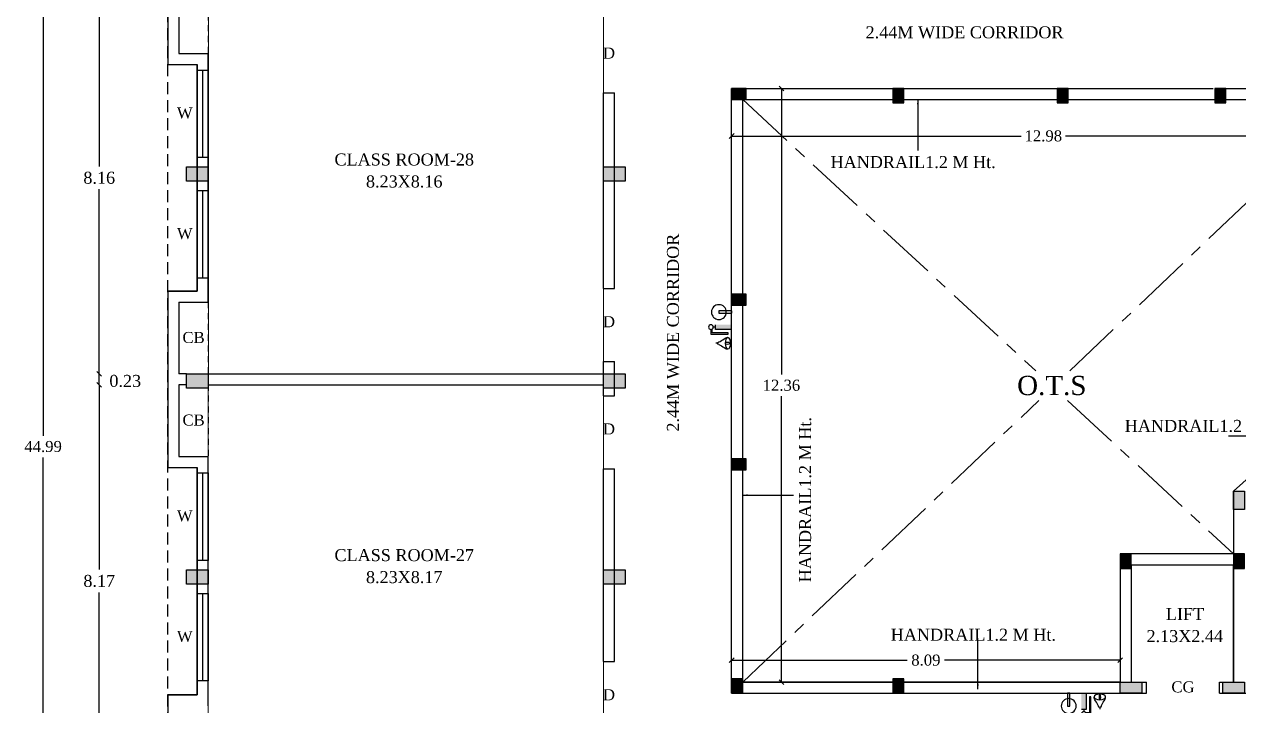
# Model space of a CAD drawing. Header units: metres. Extents: x -53 to 471, y -924 to -843.
# Drawn here: x 206.53 to 231.82, y -902.28 to -888.09 of the extents above; entities that cross this region are included whole.
import ezdxf
from ezdxf.enums import TextEntityAlignment as Align

# ---------------------------------------------------------------- set-up
doc = ezdxf.new("R2010")
doc.units = ezdxf.units.M
doc.header["$MEASUREMENT"] = 0
doc.header["$PDMODE"] = 3
doc.linetypes.add('CENTER', pattern=[2, 1.25, -0.25, 0.25, -0.25])
doc.linetypes.add('HIDDEN', pattern=[0.375, 0.25, -0.125])
doc.layers.get('DEFPOINTS').update_dxf_attribs({"lineweight": 5})
doc.layers.add('BLK_1_FLR_3_BLT_UP_AREA', color=27, linetype='Continuous')
doc.layers.add('BLK_1_FLR_3_BLT_UP_AREA_DEDUCT', color=27, linetype='Continuous')
doc.layers.add('BLK_1_FLR_3_REGULAR_ROOM_1', color=56, linetype='Continuous', lineweight=5)
doc.styles.add('Isa-', font='times.ttf')
doc.styles.add('STYLE2', font='times.ttf')
doc.dimstyles.new('Copy of ISO-25', dxfattribs={"dimscale": 0, "dimtxt": 0.23, "dimasz": 0.1, "dimexe": 1.25, "dimexo": 0.625, "dimgap": 0.11, "dimtad": 0, "dimtih": 1, "dimtoh": 1, "dimzin": 1, "dimdsep": 46, "dimtxsty": 'STYLE2', "dimblk": 'OBLIQUE', "dimcen": 0, "dimse1": 1, "dimse2": 1, "dimclrd": 1, "dimclrt": 3, "dimadec": 0, "dimazin": 2, "dimtfac": 1, "dimtix": 1, "dimtofl": 0, "dimtmove": 0, "dimatfit": 3, "dimfxl": 0, "dimtolj": 1, "dimarcsym": 0})

# ---------------------------------------------------------------- blocks, each defined once
blk = doc.blocks.new('_Oblique')
at = {"color": 0, "linetype": 'ByBlock', "lineweight": -2}
blk.add_line((-0.5, -0.5), (0.5, 0.5), dxfattribs=at)
blk = doc.blocks.new('*D622')
at = {"color": 1, "lineweight": -2, "ltscale": 3}
for p, q in [((206.917, -874.388), (206.917, -896.657)), ((206.917, -919.381), (206.917, -897.112))]:
    blk.add_line(p, q, dxfattribs=at)
at = {"layer": 'DEFPOINTS', "color": 0, "ltscale": 3}
for p in [(206.917, -874.388), (215.536, -874.388), (227.966, -919.381)]:
    blk.add_point(p, dxfattribs=at)
at = {"color": 1, "lineweight": -2, "ltscale": 3, "xscale": 0.1, "yscale": 0.1, "zscale": 0.1}
for p, rotation in [((206.917, -874.388), 90), ((206.917, -919.381), 270)]:
    blk.add_blockref('_Oblique', p, dxfattribs=dict(at, rotation=rotation))
at = {"color": 3, "ltscale": 3, "insert": (206.917, -896.884), "char_height": 0.23, "attachment_point": 5, "style": 'STYLE2'}
blk.add_mtext('\\A1;44.99', dxfattribs=at)
blk = doc.blocks.new('*D662')
at = {"color": 1, "lineweight": -2}
for p, q in [((208.086, -887.208), (208.086, -891.051)), ((208.086, -895.368), (208.086, -891.526))]:
    blk.add_line(p, q, dxfattribs=at)
at = {"layer": 'DEFPOINTS', "color": 0}
for p in [(210.356, -887.208), (208.086, -895.368), (210.356, -895.368)]:
    blk.add_point(p, dxfattribs=at)
at = {"color": 1, "lineweight": -2, "xscale": 0.1, "yscale": 0.1, "zscale": 0.1}
for p, rotation in [((208.086, -887.208), 90), ((208.086, -895.368), 270)]:
    blk.add_blockref('_Oblique', p, dxfattribs=dict(at, rotation=rotation))
at = {"color": 3, "insert": (208.086, -891.288), "char_height": 0.25, "attachment_point": 5, "style": 'STYLE2'}
blk.add_mtext('\\A1;8.16', dxfattribs=at)
blk = doc.blocks.new('*D685')
at = {"color": 1, "lineweight": -2}
blk.add_line((208.086, -895.598), (208.086, -895.368), dxfattribs=at)
at = {"layer": 'DEFPOINTS', "color": 0}
for p in [(208.086, -895.368), (210.361, -895.368), (210.356, -895.598)]:
    blk.add_point(p, dxfattribs=at)
at = {"color": 1, "lineweight": -2, "xscale": 0.1, "yscale": 0.1, "zscale": 0.1}
for p, rotation in [((208.086, -895.368), 90), ((208.086, -895.598), 270)]:
    blk.add_blockref('_Oblique', p, dxfattribs=dict(at, rotation=rotation))
at = {"color": 3, "insert": (208.628, -895.519), "char_height": 0.25, "attachment_point": 5, "style": 'STYLE2'}
blk.add_mtext('\\A1;0.23', dxfattribs=at)
blk = doc.blocks.new('*D686')
at = {"color": 1, "lineweight": -2}
for p, q in [((208.086, -895.598), (208.086, -899.447)), ((208.086, -903.771), (208.086, -899.922))]:
    blk.add_line(p, q, dxfattribs=at)
at = {"layer": 'DEFPOINTS', "color": 0}
for p in [(210.356, -895.598), (208.086, -903.771), (210.356, -903.771)]:
    blk.add_point(p, dxfattribs=at)
at = {"color": 1, "lineweight": -2, "xscale": 0.1, "yscale": 0.1, "zscale": 0.1}
for p, rotation in [((208.086, -895.598), 90), ((208.086, -903.771), 270)]:
    blk.add_blockref('_Oblique', p, dxfattribs=dict(at, rotation=rotation))
at = {"color": 3, "insert": (208.086, -899.684), "char_height": 0.25, "attachment_point": 5, "style": 'STYLE2'}
blk.add_mtext('\\A1;8.17', dxfattribs=at)
blk = doc.blocks.new('FIRE')
at = {"lineweight": 25}
blk.add_hatch(color=256, dxfattribs=at).paths.add_polyline_path([(4776.393, 1592.591), (4776.49, 1592.591), (4776.49, 1592.93), (4776.393, 1592.93)])
for p, q in [((4776.49, 1592.93), (4776.393, 1592.93)), ((4776.442, 1592.93), (4776.442, 1592.975)), ((4776.559, 1592.998), (4776.483, 1592.998)), ((4776.49, 1593.023), (4776.587, 1593.023)), ((4776.49, 1592.591), (4776.49, 1592.93)), ((4776.559, 1592.664), (4776.559, 1592.998)), ((4776.587, 1593.023), (4776.587, 1592.664)), ((4776.587, 1592.664), (4776.559, 1592.664))]:
    blk.add_line(p, q, dxfattribs=at)
at = {"color": 0, "lineweight": 25, "ltscale": 60}
blk.add_line((4776.778, 1592.887), (4776.778, 1592.923), dxfattribs=at)
blk.add_lwpolyline([(4776.105, 1592.857), (4776.155, 1592.857), (4776.155, 1592.59), (4776.105, 1592.59)], close=True)
at = {"color": 1}
blk.add_circle((4776.13, 1592.857), 0.155, dxfattribs=at)
at = {"lineweight": 25}
blk.add_circle((4776.442, 1593.023), 0.0482, dxfattribs=at)
at = {"color": 0, "lineweight": 25, "ltscale": 60}
blk.add_arc((4776.778, 1592.861), 0.0262, 0, 180, dxfattribs=at)
for centre, major_axis, ratio in [((4776.778, 1592.668), (-0.118, 0), 0.493287), ((4776.778, 1592.676), (0, -0.0501), 0.352249)]:
    blk.add_ellipse(centre, major_axis=major_axis, ratio=ratio, dxfattribs=at)
for points in [[(4776.752, 1592.861), (4776.688, 1592.746), (4776.664, 1592.71), (4776.66, 1592.671)], [(4776.804, 1592.861), (4776.868, 1592.746), (4776.891, 1592.71), (4776.896, 1592.671)]]:
    blk.add_spline(points, degree=3, dxfattribs=at)
blk = doc.blocks.new('*D543')
at = {"color": 1, "lineweight": -2}
for p, q in [((221.256, -890.416), (227.285, -890.416)), ((234.238, -890.416), (228.21, -890.416))]:
    blk.add_line(p, q, dxfattribs=at)
at = {"layer": 'DEFPOINTS', "color": 0}
for p in [(221.256, -889.658), (234.238, -889.658), (234.238, -890.416)]:
    blk.add_point(p, dxfattribs=at)
at = {"color": 1, "lineweight": -2, "xscale": 0.1, "yscale": 0.1, "zscale": 0.1, "rotation": 180}
blk.add_blockref('_Oblique', (221.256, -890.416), dxfattribs=at)
at = {"color": 1, "lineweight": -2, "xscale": 0.1, "yscale": 0.1, "zscale": 0.1}
blk.add_blockref('_Oblique', (234.238, -890.416), dxfattribs=at)
at = {"color": 3, "insert": (227.747, -890.416), "char_height": 0.23, "attachment_point": 5, "style": 'STYLE2'}
blk.add_mtext('\\A1;12.98', dxfattribs=at)
blk = doc.blocks.new('*D544')
at = {"color": 1, "lineweight": -2}
for p, q in [((222.293, -889.428), (222.293, -895.382)), ((222.293, -901.791), (222.293, -895.837))]:
    blk.add_line(p, q, dxfattribs=at)
at = {"layer": 'DEFPOINTS', "color": 0}
for p in [(221.486, -889.428), (221.486, -901.791), (222.293, -901.791)]:
    blk.add_point(p, dxfattribs=at)
at = {"color": 1, "lineweight": -2, "xscale": 0.1, "yscale": 0.1, "zscale": 0.1}
for p, rotation in [((222.293, -889.428), 90), ((222.293, -901.791), 270)]:
    blk.add_blockref('_Oblique', p, dxfattribs=dict(at, rotation=rotation))
at = {"color": 3, "insert": (222.293, -895.609), "char_height": 0.23, "attachment_point": 5, "style": 'STYLE2'}
blk.add_mtext('\\A1;12.36', dxfattribs=at)
blk = doc.blocks.new('*D548')
at = {"color": 1, "lineweight": -2}
for p, q in [((221.256, -901.333), (224.912, -901.333)), ((229.346, -901.333), (225.691, -901.333))]:
    blk.add_line(p, q, dxfattribs=at)
at = {"layer": 'DEFPOINTS', "color": 0}
for p in [(229.346, -901.333), (221.256, -901.791), (229.346, -901.791)]:
    blk.add_point(p, dxfattribs=at)
at = {"color": 1, "lineweight": -2, "xscale": 0.1, "yscale": 0.1, "zscale": 0.1, "rotation": 180}
blk.add_blockref('_Oblique', (221.256, -901.333), dxfattribs=at)
at = {"color": 1, "lineweight": -2, "xscale": 0.1, "yscale": 0.1, "zscale": 0.1}
blk.add_blockref('_Oblique', (229.346, -901.333), dxfattribs=at)
at = {"color": 3, "insert": (225.301, -901.333), "char_height": 0.23, "attachment_point": 5, "style": 'STYLE2'}
blk.add_mtext('\\A1;8.09', dxfattribs=at)
blk = doc.blocks.new('tgt')
for color, points in [(1, [(-41.25, 24.552), (-41.25, 24.782), (-41.55, 24.782), (-41.55, 24.552)]), (1, [(-38.195, 24.482), (-37.965, 24.482), (-37.965, 24.782), (-38.195, 24.782)]), (1, [(-34.77, 24.482), (-34.54, 24.482), (-34.54, 24.782), (-34.77, 24.782)]), (1, [(-31.49, 24.482), (-31.26, 24.482), (-31.26, 24.782), (-31.49, 24.782)]), (5, [(-52.45, 22.852), (-52.9, 22.852), (-52.9, 23.152), (-52.45, 23.152)]), (6, [(-43.77, 22.852), (-44.22, 22.852), (-44.22, 23.152), (-43.77, 23.152)]), (1, [(-41.25, 20.27), (-41.25, 20.5), (-41.55, 20.5), (-41.55, 20.27)]), (5, [(-52.45, 18.542), (-52.9, 18.542), (-52.9, 18.842), (-52.45, 18.842)]), (6, [(-43.77, 18.542), (-44.22, 18.542), (-44.22, 18.842), (-43.77, 18.842)]), (1, [(-41.25, 16.84), (-41.25, 17.07), (-41.55, 17.07), (-41.55, 16.84)]), (2, [(-31.1, 16.017), (-30.87, 16.017), (-30.87, 16.397), (-31.1, 16.397)]), (1, [(-33.46, 14.79), (-33.23, 14.79), (-33.23, 15.09), (-33.46, 15.09)]), (1, [(-31.1, 14.79), (-30.87, 14.79), (-30.87, 15.09), (-31.1, 15.09)]), (5, [(-52.45, 14.462), (-52.9, 14.462), (-52.9, 14.762), (-52.45, 14.762)]), (6, [(-43.77, 14.462), (-44.22, 14.462), (-44.22, 14.762), (-43.77, 14.762)]), (1, [(-41.55, 12.19), (-41.32, 12.19), (-41.32, 12.49), (-41.55, 12.49)]), (1, [(-38.195, 12.19), (-37.965, 12.19), (-37.965, 12.49), (-38.195, 12.49)])]:
    blk.add_hatch(color=color).paths.add_polyline_path(points)
at = {"ltscale": 3}
for color, points in [(4, [(-33.01, 12.42), (-33.46, 12.42), (-33.46, 12.19), (-33.01, 12.19)]), (6, [(-31.32, 12.42), (-31.32, 12.19), (-30.87, 12.19), (-30.87, 12.42)])]:
    blk.add_hatch(color=color, dxfattribs=at).paths.add_polyline_path(points)
at = {"color": 1, "ltscale": 3}
for points in [[(-41.25, 24.552), (-41.25, 24.782), (-41.55, 24.782), (-41.55, 24.552)], [(-38.195, 24.482), (-37.965, 24.482), (-37.965, 24.782), (-38.195, 24.782)], [(-34.77, 24.482), (-34.54, 24.482), (-34.54, 24.782), (-34.77, 24.782)], [(-31.49, 24.482), (-31.26, 24.482), (-31.26, 24.782), (-31.49, 24.782)], [(-41.25, 20.27), (-41.25, 20.5), (-41.55, 20.5), (-41.55, 20.27)], [(-41.25, 16.84), (-41.25, 17.07), (-41.55, 17.07), (-41.55, 16.84)], [(-33.46, 14.79), (-33.23, 14.79), (-33.23, 15.09), (-33.46, 15.09)], [(-31.1, 14.79), (-30.87, 14.79), (-30.87, 15.09), (-31.1, 15.09)], [(-41.55, 12.19), (-41.32, 12.19), (-41.32, 12.49), (-41.55, 12.49)], [(-38.195, 12.19), (-37.965, 12.19), (-37.965, 12.49), (-38.195, 12.49)]]:
    blk.add_lwpolyline(points, close=True, dxfattribs=at)
at = {"color": 5}
for points in [[(-52.45, 22.852), (-52.9, 22.852), (-52.9, 23.152), (-52.45, 23.152)], [(-52.45, 18.542), (-52.9, 18.542), (-52.9, 18.842), (-52.45, 18.842)], [(-52.45, 14.462), (-52.9, 14.462), (-52.9, 14.762), (-52.45, 14.762)]]:
    blk.add_lwpolyline(points, close=True, dxfattribs=at)
at = {"color": 6}
for points in [[(-43.77, 22.852), (-44.22, 22.852), (-44.22, 23.152), (-43.77, 23.152)], [(-43.77, 18.542), (-44.22, 18.542), (-44.22, 18.842), (-43.77, 18.842)], [(-43.77, 14.462), (-44.22, 14.462), (-44.22, 14.762), (-43.77, 14.762)], [(-31.32, 12.42), (-30.87, 12.42), (-30.87, 12.19), (-31.32, 12.19)]]:
    blk.add_lwpolyline(points, close=True, dxfattribs=at)
at = {"color": 2}
blk.add_lwpolyline([(-31.1, 16.017), (-31.1, 16.397), (-30.87, 16.397), (-30.87, 16.017)], close=True, dxfattribs=at)
at = {"color": 4}
blk.add_lwpolyline([(-33.46, 12.42), (-33.01, 12.42), (-33.01, 12.19), (-33.46, 12.19)], close=True, dxfattribs=at)

msp = doc.modelspace()

# ---------------------------------------------------------------- linework, layer by layer
at = {"color": 1, "linetype": 'HIDDEN'}
msp.add_line((209.5164, -914.67055), (209.5164, -886.97821), dxfattribs=at)
at = {"lineweight": -3}
for p, q in [((209.5164, -886.97821), (209.5164, -888.92821)), ((209.7464, -887.20821), (209.7464, -888.69821)), ((209.7464, -888.69821), (210.3564, -888.69821)), ((209.5164, -888.92821), (210.1264, -888.92821)), ((209.5164, -893.64821), (209.5164, -895.59821)), ((209.5164, -893.64821), (210.1264, -893.64821)), ((209.7464, -893.87821), (209.7464, -895.36821)), ((209.7464, -893.87821), (210.3564, -893.87821)), ((209.5164, -895.36821), (209.5164, -897.31821)), ((209.9064, -895.36821), (209.7464, -895.36821)), ((209.7464, -895.59821), (209.7464, -897.08821)), ((209.9064, -895.59821), (209.7464, -895.59821)), ((209.5164, -897.31821), (210.1264, -897.31821)), ((209.7464, -897.08821), (210.3564, -897.08821)), ((209.5164, -902.05055), (209.5164, -904.00055)), ((209.5164, -902.05055), (210.1264, -902.05055))]:
    msp.add_line(p, q, dxfattribs=at)
at = {"color": 41, "linetype": 'HIDDEN', "lineweight": -3, "ltscale": 0.5}
for p, q in [((210.3564, -887.20821), (210.3564, -888.69821)), ((210.3564, -893.87821), (210.3564, -895.36821)), ((210.3564, -895.59821), (210.3564, -897.08821))]:
    msp.add_line(p, q, dxfattribs=at)
for p, q in [((210.3564, -893.87821), (210.3564, -888.69821)), ((210.3564, -893.87821), (210.3564, -888.69821)), ((210.1264, -893.64821), (210.1264, -888.92821)), ((221.2564, -889.42821), (231.2864, -889.42821)), ((221.2564, -902.02055), (221.2564, -889.42821)), ((221.4864, -901.79055), (221.4864, -889.42821)), ((231.3164, -889.42821), (234.46804, -889.42821)), ((218.5864, -893.5905), (218.5864, -889.5172)), ((218.5864, -889.5172), (218.8164, -889.5172)), ((218.8164, -893.5905), (218.8164, -889.5172)), ((221.2564, -889.65821), (234.23804, -889.65821)), ((218.5864, -893.5905), (218.8164, -893.5905)), ((218.5864, -895.36821), (218.5864, -895.1105)), ((218.5864, -895.1105), (218.8164, -895.1105)), ((218.8164, -895.824), (218.8164, -895.1105)), ((210.3564, -895.36821), (218.5864, -895.36821)), ((210.3564, -895.59821), (218.5864, -895.59821)), ((218.5864, -895.824), (218.5864, -895.59821)), ((218.5864, -895.824), (218.8164, -895.824)), ((210.1264, -902.05055), (210.1264, -897.31821)), ((210.3564, -902.28055), (210.3564, -897.08821)), ((210.3564, -902.28055), (210.3564, -897.08821)), ((218.5864, -901.35954), (218.5864, -897.344)), ((218.5864, -897.344), (218.8164, -897.344)), ((218.8164, -901.35954), (218.8164, -897.344)), ((231.7064, -897.81366), (231.7064, -899.12055)), ((231.7064, -899.12055), (229.3464, -899.12055)), ((229.3464, -899.12055), (229.3464, -901.79055)), ((231.7064, -899.35055), (229.5764, -899.35055)), ((229.5764, -899.35055), (229.5764, -901.79055)), ((231.7064, -899.35055), (231.7064, -901.79055)), ((231.7064, -901.79055), (231.7064, -899.35055)), ((218.5864, -901.35954), (218.8164, -901.35954)), ((221.2564, -901.79055), (229.3464, -901.79055)), ((229.5764, -901.79055), (229.89442, -901.79055)), ((229.89442, -902.02055), (229.89442, -901.79055)), ((231.41442, -901.79055), (231.7064, -901.79055)), ((231.41442, -902.02055), (231.41442, -901.79055)), ((221.2564, -902.02055), (229.89442, -902.02055)), ((231.41442, -902.02055), (233.9864, -902.02055))]:
    msp.add_line(p, q)
at = {"color": 1, "lineweight": -3}
for p, q in [((210.2414, -890.86321), (210.2414, -889.04321)), ((210.2414, -893.37321), (210.2414, -891.55321)), ((210.2414, -899.25321), (210.2414, -897.43321)), ((210.2414, -901.76321), (210.2414, -899.94321))]:
    msp.add_line(p, q, dxfattribs=at)
at = {"linetype": 'CENTER'}
for p, q in [((221.4864, -889.65821), (227.58962, -895.30897)), ((228.29884, -895.30897), (234.23804, -889.65821)), ((221.4864, -901.79055), (227.65412, -895.92238)), ((228.25215, -895.92238), (231.7064, -899.12055))]:
    msp.add_line(p, q, dxfattribs=at)
at = {"color": 2, "lineweight": -3}
for points in [[(210.1264, -889.04321), (210.3564, -889.04321), (210.3564, -890.86321), (210.1264, -890.86321)], [(210.1264, -891.55321), (210.3564, -891.55321), (210.3564, -893.37321), (210.1264, -893.37321)], [(210.1264, -897.43321), (210.3564, -897.43321), (210.3564, -899.25321), (210.1264, -899.25321)], [(210.1264, -899.94321), (210.3564, -899.94321), (210.3564, -901.76321), (210.1264, -901.76321)]]:
    msp.add_lwpolyline(points, close=True, dxfattribs=at)
msp.add_lwpolyline([(231.7064, -897.81366), (234.23804, -895.55011)])
at = {"layer": 'BLK_1_FLR_3_BLT_UP_AREA', "color": 27, "ltscale": 3}
msp.add_lwpolyline([(209.5164, -886.97821), (209.5164, -888.92821), (210.1264, -888.92821), (210.1264, -893.64821), (209.5164, -893.64821), (209.5164, -897.31821), (210.1264, -897.31821), (210.1264, -902.05055), (209.5164, -902.05055), (209.5164, -905.72055)], dxfattribs=at)
at = {"layer": 'BLK_1_FLR_3_BLT_UP_AREA_DEDUCT', "color": 27}
msp.add_lwpolyline([(221.4864, -889.65821), (234.23804, -889.65821), (234.23804, -895.55011), (231.7064, -897.81366), (231.7064, -899.12055), (229.3464, -899.12055), (229.3464, -901.79055), (221.4864, -901.79055)], close=True, dxfattribs=at)
at = {"layer": 'BLK_1_FLR_3_REGULAR_ROOM_1', "color": 3, "ltscale": 3}
for points in [[(218.5864, -887.20821), (210.3614, -887.20821), (210.3614, -895.36821), (218.5864, -895.36821)], [(210.3564, -895.59821), (218.5864, -895.59821), (218.5864, -903.77055), (210.3564, -903.77055)]]:
    msp.add_lwpolyline(points, close=True, dxfattribs=at)

# ---------------------------------------------------------------- block references
at = {"color": 4}
msp.add_blockref('tgt', (262.8064, -914.21055), dxfattribs=at)
at = {"xscale": -1}
for p, rotation in [((1813.84744, 3882.04612), 90), ((-4547.85361, 690.56972), 180)]:
    msp.add_blockref('FIRE', p, dxfattribs=dict(at, rotation=rotation))

# ---------------------------------------------------------------- texts
at = {"style": 'Isa-'}
for s, height, p in [('2.44M WIDE CORRIDOR', 0.25, (226.1067, -888.38138)), ('CLASS ROOM-28', 0.25, (214.4376, -891.03048)), ('8.23X8.16', 0.25, (214.4376, -891.48806)), ('O.T.S', 0.4, (227.92347, -895.81119)), ('CLASS ROOM-27', 0.25, (214.4376, -899.26966)), ('8.23X8.17', 0.25, (214.4376, -899.72724)), ('LIFT', 0.25, (230.69793, -900.49608)), ('2.13X2.44', 0.25, (230.69319, -900.95568))]:
    msp.add_text(s, height=height, dxfattribs=at).set_placement(p, align=Align.CENTER)
at = {"color": 4, "style": 'Isa-'}
for s, p in [('D', (218.7014, -888.80466)), ('D', (218.7014, -894.39796)), ('D', (218.7014, -896.63146)), ('CG', (230.65562, -902.00327)), ('D', (218.7014, -902.167))]:
    msp.add_text(s, height=0.23, dxfattribs=at).set_placement(p, align=Align.CENTER)
at = {"color": 4, "lineweight": -3, "style": 'Isa-'}
for p in [(209.86751, -890.05141), (209.86751, -892.56141), (209.86751, -898.44141), (209.86751, -900.95141)]:
    msp.add_text('W', height=0.23, dxfattribs=at).set_placement(p, align=Align.CENTER)
at = {"lineweight": -3, "style": 'Isa-'}
for p in [(225.0825, -891.08372), (231.21061, -896.57813), (226.3371, -900.92689)]:
    msp.add_text('HANDRAIL1.2 M Ht. ', height=0.25, dxfattribs=at).set_placement(p, align=Align.CENTER)
at = {"style": 'Isa-'}
msp.add_text('2.44M WIDE CORRIDOR', height=0.25, rotation=90, dxfattribs=at).set_placement((220.15777, -894.51088), align=Align.CENTER)
at = {"color": 4, "lineweight": -3, "style": 'Isa-'}
for p in [(210.05111, -894.72666), (210.05111, -896.44666)]:
    msp.add_text('CB', height=0.23, rotation=360, dxfattribs=at).set_placement(p, align=Align.CENTER)
at = {"lineweight": -3, "style": 'Isa-'}
msp.add_text('HANDRAIL1.2 M Ht. ', height=0.25, rotation=90, dxfattribs=at).set_placement((222.91191, -897.94335), align=Align.CENTER)

# ---------------------------------------------------------------- dimensions: what is measured, and where the dimension line sits
at = {"color": 4, "ltscale": 3}
dim = msp.add_linear_dim(base=(206.91704, -874.38836), p1=(227.9664, -919.38055), p2=(215.5364, -874.38836), angle=90, dimstyle='Copy of ISO-25', override={"dimscale": 1}, dxfattribs=at)
dim.commit()
dim.dimension.update_dxf_attribs({"geometry": '*D622', "text_midpoint": (206.91704, -896.88446), "dimtype": 160})
for base, p1, p2, picture, middle in [((208.08603, -895.36821), (210.3564, -887.20821), (210.3564, -895.36821), '*D662', (208.08603, -891.28821)), ((208.08603, -903.77055), (210.3564, -895.59821), (210.3564, -903.77055), '*D686', (208.08603, -899.68438))]:
    dim = msp.add_linear_dim(base=base, p1=p1, p2=p2, angle=90, dimstyle='Copy of ISO-25', override={"dimscale": 1, "dimtxt": 0.25})
    dim.commit()
    dim.dimension.update_dxf_attribs({"geometry": picture, "text_midpoint": middle})
at = {"color": 41}
dim = msp.add_linear_dim(base=(222.29264, -901.79055), p1=(221.4864, -889.42821), p2=(221.4864, -901.79055), angle=90, dimstyle='Copy of ISO-25', override={"dimscale": 1}, dxfattribs=at)
dim.commit()
dim.dimension.update_dxf_attribs({"geometry": '*D544', "text_midpoint": (222.29264, -895.60938)})
for base, p1, p2, picture, middle in [((234.23804, -890.41565), (221.2564, -889.65821), (234.23804, -889.65821), '*D543', (227.74722, -890.41565)), ((229.3464, -901.33312), (221.2564, -901.79055), (229.3464, -901.79055), '*D548', (225.3014, -901.33312))]:
    dim = msp.add_linear_dim(base=base, p1=p1, p2=p2, dimstyle='Copy of ISO-25', override={"dimscale": 1}, dxfattribs=at)
    dim.commit()
    dim.dimension.update_dxf_attribs({"geometry": picture, "text_midpoint": middle})
dim = msp.add_linear_dim(base=(208.08603, -895.36821), p1=(210.3564, -895.59821), p2=(210.3614, -895.36821), angle=90, dimstyle='Copy of ISO-25', override={"dimscale": 1, "dimtxt": 0.25, "dimtmove": 2})
dim.commit()
dim.dimension.update_dxf_attribs({"geometry": '*D685', "text_midpoint": (208.62784, -895.51877), "dimtype": 160})

# ---------------------------------------------------------------- leaders
at = {"color": 41, "ltscale": 3}
for points in [[(225.13102, -889.65821), (225.13102, -890.71785)], [(232.97222, -896.66764), (231.60502, -896.66764)], [(221.4864, -897.89482), (222.54605, -897.89482)], [(226.38563, -901.93424), (226.38563, -900.87459)]]:
    msp.add_leader(points, dimstyle='Copy of ISO-25', override={"dimscale": 1}, dxfattribs=at)

doc.saveas('drawing.dxf')
